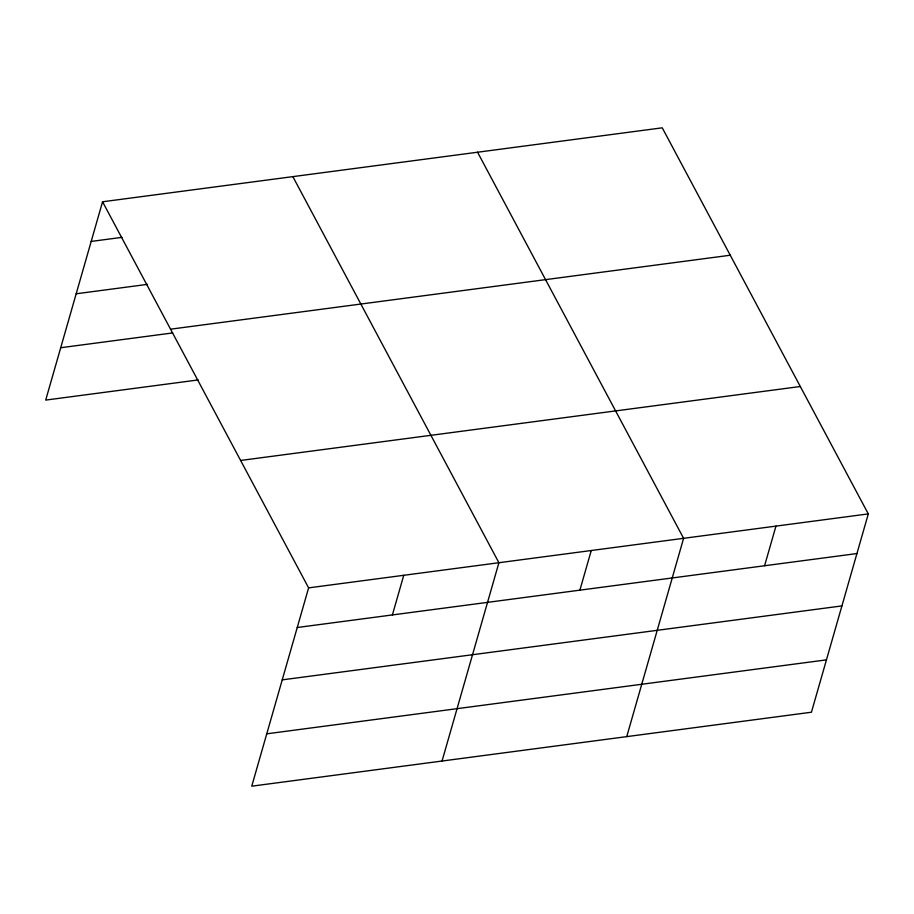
<?xml version="1.0" encoding="UTF-8"?>
<svg xmlns="http://www.w3.org/2000/svg" width="914" height="914" viewBox="0 0 914 914"><rect width="100%" height="100%" fill="white"/><g stroke="black" fill="none" stroke-linecap="round" stroke-linejoin="round"><path stroke-width="1.37" d="M102.562 201.777L308.612 587.873L251.75 786.177L811.438 712.223L868.3 513.908L662.25 127.823L102.562 201.777L45.7 400.092L198.212 379.938M392.392 614.939L403.76 575.294M442.045 761.031L498.907 562.727L292.857 176.642M579.887 590.158L591.255 550.525M626.741 736.627L683.603 538.323L477.554 152.227M764.584 565.755L775.952 526.121M91.194 241.422L121.985 237.354M76.182 293.782L147.542 284.357M170.552 329.189L730.252 255.235M60.712 347.731L172.655 332.936M240.611 460.462L800.31 386.508M308.612 587.873L868.3 513.908M297.244 627.507L856.932 553.553M282.232 679.867L841.92 605.913M266.762 733.816L826.45 659.862"/></g></svg>
